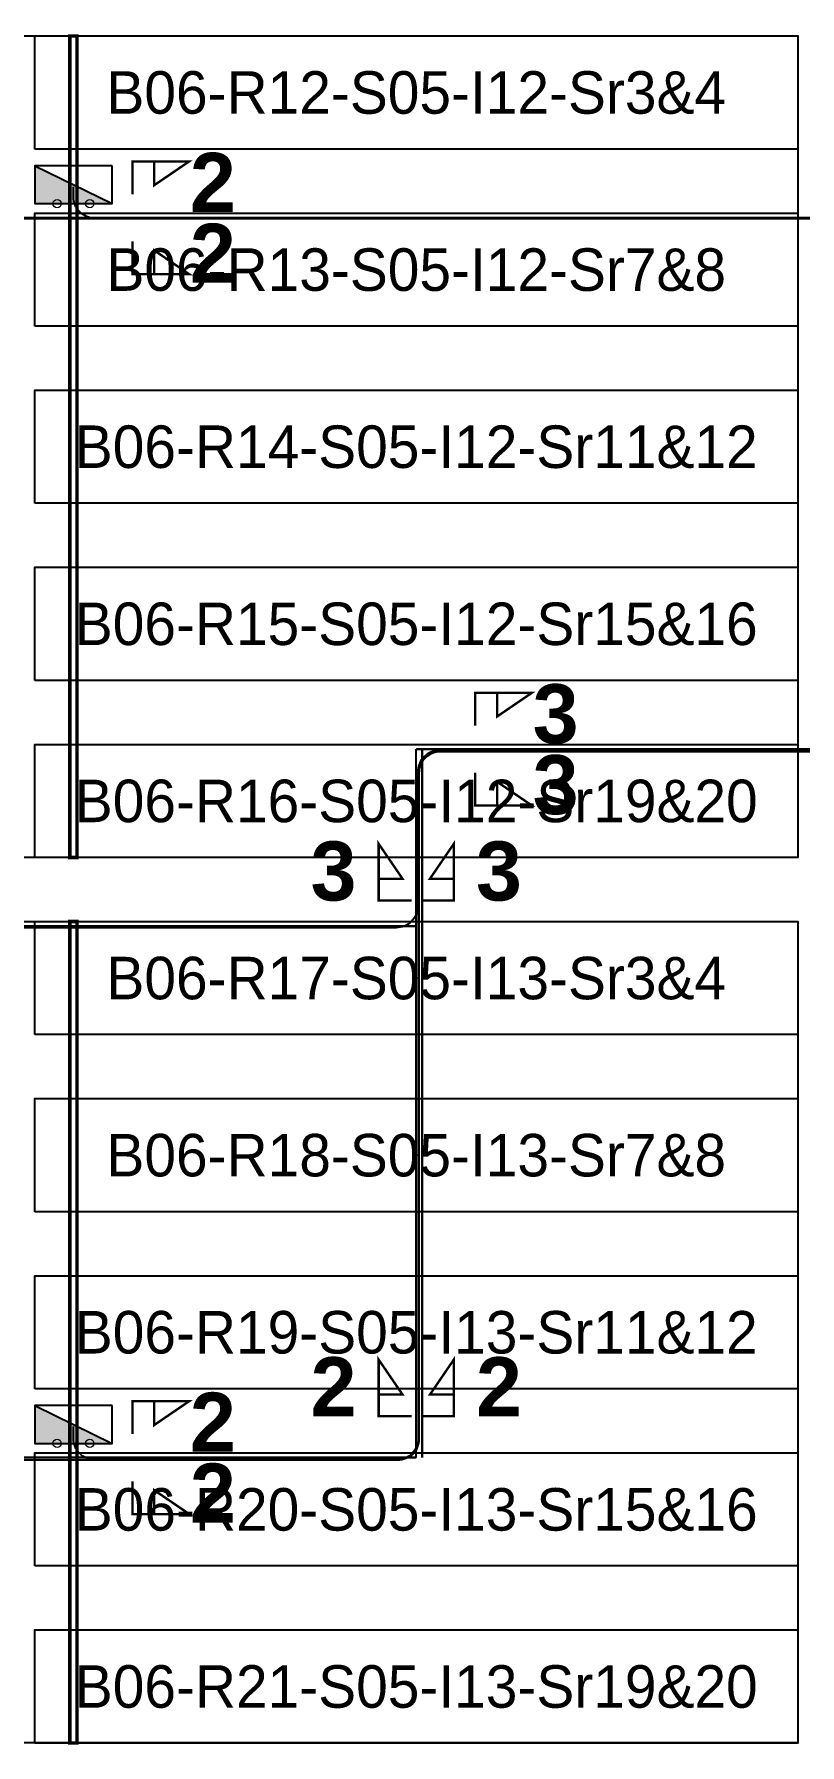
# Model space of a CAD drawing. Header units: metres. Extents: x 532643 to 533032, y 2674497 to 2674929.
# Drawn here: x 532773 to 532805.4, y 2674774.2 to 2674846.7 of the extents above; entities that cross this region are included whole.
import ezdxf
from ezdxf.enums import TextEntityAlignment as Align

# ---------------------------------------------------------------- set-up
doc = ezdxf.new("R2010")
doc.units = ezdxf.units.M
doc.header["$MEASUREMENT"] = 0
for name, color, linetype in [('DC Trench BL-06', 40, 'Continuous'), ('E-Inverter Grouping', 2, 'Continuous'), ('Inverter Block-06', 7, 'Continuous'), ('LT Cable(AG) INV to LT Panel BL-06', 2, 'Continuous'), ('Messenger Wire-BL06 (Master Path)', 30, 'Continuous'), ('Messenger Wire-Bl06 (MW Path)', 191, 'Continuous'), ('MMS Table Block-06', 8, 'Continuous'), ('Section Marking BL-06', 2, 'Continuous')]:
    doc.layers.add(name, color=color, linetype=linetype)
doc.layers.add('PILE', color=1, linetype='Continuous', lineweight=15)
doc.styles.add('BoldTextStyle', font='arialbd.ttf')
doc.styles.get("Standard").update_dxf_attribs({"font": 'Adani Regular.ttf'})

# ---------------------------------------------------------------- blocks, each defined once
blk = doc.blocks.new('MMS Table (32.292 x 4.788)')
at = {"color": 0}
blk.add_lwpolyline([(0, -0.002), (0, 4.786), (32.292, 4.786), (32.292, -0.002)], close=True, dxfattribs=at)
at = {"color": 7}
blk.add_attdef('ID1', text='', height=1.8, dxfattribs=at).set_placement((16.146, 2.392), align=Align.MIDDLE_CENTER)
blk = doc.blocks.new('Inverter Block')
h = blk.add_hatch(color=0)
h.dxf.hatch_style = 1
h.paths.add_polyline_path([(-1.456, 2.269), (-1.456, 0.846), (1.456, 0.846)])
at = {"color": 0}
blk.add_lwpolyline([(1.456, 2.269), (-1.456, 2.269), (-1.456, 0.846), (1.456, 0.846)], close=True, dxfattribs=at)
blk.add_lwpolyline([(-1.456, 2.269), (1.456, 0.846)], dxfattribs=at)
at = {"layer": 'PILE'}
for centre in [(-0.613, 0.846), (0.613, 0.846)]:
    blk.add_circle(centre, 0.156, dxfattribs=at)
at = {"color": 7}
blk.add_attdef('ID', (-1.456, 3.006), '', height=1.8, dxfattribs=at)

msp = doc.modelspace()

# ---------------------------------------------------------------- linework, layer by layer
at = {"layer": 'DC Trench BL-06', "color": 40, "const_width": 0.15}
for points in [[(532774.835, 2674846.575), (532774.535, 2674846.575), (532774.535, 2674811.789), (532774.835, 2674811.789)], [(532774.835, 2674809.077), (532774.535, 2674809.077), (532774.535, 2674774.289), (532774.835, 2674774.289)]]:
    msp.add_lwpolyline(points, close=True, dxfattribs=at)
at = {"layer": 'E-Inverter Grouping', "color": 3}
for points in [[(532805.339, 2674811.791), (532740.655, 2674811.791), (532740.655, 2674846.575), (532805.339, 2674846.575)], [(532805.339, 2674774.291), (532740.655, 2674774.291), (532740.655, 2674809.075), (532805.339, 2674809.075)]]:
    msp.add_lwpolyline(points, close=True, dxfattribs=at)
at = {"layer": 'LT Cable(AG) INV to LT Panel BL-06'}
for points in [[(532832.636, 2674796.655), (532828.322, 2674796.655, -0.127804), (532827.884, 2674796.768), (532825.815, 2674797.922, 0.127804), (532825.376, 2674798.036), (532819.548, 2674798.036, -0.414214), (532818.648, 2674798.936), (532818.648, 2674810.341, 0.039958), (532818.636, 2674810.484), (532818.565, 2674810.926, -0.039958), (532818.554, 2674811.069), (532818.554, 2674837.938, 0.414214), (532817.654, 2674838.838), (532710.802, 2674838.838, -0.414214), (532709.902, 2674839.738), (532709.902, 2674840.19)], [(532830.479, 2674796.68), (532828.322, 2674796.68, -0.127804), (532827.884, 2674796.793), (532825.815, 2674797.947, 0.127804), (532825.376, 2674798.061), (532819.573, 2674798.061, -0.414214), (532818.673, 2674798.961), (532818.673, 2674810.343, 0.039958), (532818.661, 2674810.486), (532818.59, 2674810.928, -0.039958), (532818.579, 2674811.071), (532818.579, 2674837.963, 0.414214), (532817.679, 2674838.863), (532775.586, 2674838.863, -0.414214), (532774.686, 2674839.763), (532774.686, 2674840.19)], [(532832.636, 2674796.63), (532828.322, 2674796.63, -0.127804), (532827.884, 2674796.743), (532825.815, 2674797.897, 0.127804), (532825.376, 2674798.011), (532819.523, 2674798.011, -0.414214), (532818.623, 2674798.911), (532818.623, 2674810.339, 0.039958), (532818.611, 2674810.482), (532818.54, 2674810.924, -0.039958), (532818.529, 2674811.067), (532818.529, 2674815.413, 0.414214), (532817.629, 2674816.313), (532790.156, 2674816.313, 0.414214), (532789.256, 2674815.413), (532789.256, 2674809.713, -0.414214), (532788.356, 2674808.813), (532710.802, 2674808.813, -0.414214), (532709.902, 2674809.713), (532709.902, 2674810.19)], [(532832.636, 2674796.58), (532828.322, 2674796.58, -0.127804), (532827.884, 2674796.693), (532825.815, 2674797.847, 0.127804), (532825.376, 2674797.961), (532819.473, 2674797.961, -0.414214), (532818.573, 2674798.861), (532818.573, 2674810.335, 0.039958), (532818.561, 2674810.478), (532818.49, 2674810.92, -0.039958), (532818.479, 2674811.063), (532818.479, 2674815.363, 0.414214), (532817.579, 2674816.263), (532790.206, 2674816.263, 0.414214), (532789.306, 2674815.363), (532789.306, 2674787.163, -0.414214), (532788.406, 2674786.263), (532710.802, 2674786.263, -0.414214), (532709.902, 2674787.163), (532709.902, 2674787.69)], [(532832.636, 2674796.605), (532828.322, 2674796.605, -0.127804), (532827.884, 2674796.718), (532825.815, 2674797.872, 0.127804), (532825.376, 2674797.986), (532819.498, 2674797.986, -0.414214), (532818.598, 2674798.886), (532818.598, 2674810.337, 0.039958), (532818.586, 2674810.48), (532818.515, 2674810.922, -0.039958), (532818.504, 2674811.065), (532818.504, 2674815.388, 0.414214), (532817.604, 2674816.288), (532790.181, 2674816.288, 0.414214), (532789.281, 2674815.388), (532789.281, 2674787.188, -0.414214), (532788.381, 2674786.288), (532775.586, 2674786.288, -0.414214), (532774.686, 2674787.188), (532774.686, 2674787.69)]]:
    msp.add_lwpolyline(points, format="xyb", dxfattribs=at)
at = {"layer": 'Messenger Wire-BL06 (Master Path)'}
for points in [[(532708.263, 2674838.875), (532818.591, 2674838.875)], [(532789.193, 2674816.375), (532818.591, 2674816.375)], [(532789.193, 2674786.375), (532789.193, 2674816.375)], [(532708.263, 2674808.875), (532789.193, 2674808.875)], [(532708.263, 2674786.375), (532789.193, 2674786.375)]]:
    msp.add_lwpolyline(points, dxfattribs=at)
at = {"layer": 'Messenger Wire-Bl06 (MW Path)', "const_width": 0.1}
for points in [[(532708.263, 2674838.875), (532818.591, 2674838.875)], [(532789.193, 2674816.375), (532818.591, 2674816.375)], [(532789.443, 2674786.375), (532789.443, 2674816.375)], [(532708.263, 2674808.875), (532789.193, 2674808.875)], [(532708.263, 2674786.375), (532789.193, 2674786.375)]]:
    msp.add_lwpolyline(points, dxfattribs=at)
at = {"layer": 'Section Marking BL-06', "color": 94, "lineweight": 35, "true_color": 0x00a500, "const_width": 0.1}
for points in [[(532777.186, 2674839.875), (532777.186, 2674841.265), (532779.586, 2674841.265), (532778.106, 2674840.255), (532778.106, 2674841.265)], [(532777.186, 2674837.875), (532777.186, 2674836.485), (532779.586, 2674836.485), (532778.106, 2674837.495), (532778.106, 2674836.485)], [(532791.693, 2674817.375), (532791.693, 2674818.765), (532794.093, 2674818.765), (532792.613, 2674817.755), (532792.613, 2674818.765)], [(532791.693, 2674815.375), (532791.693, 2674813.985), (532794.093, 2674813.985), (532792.613, 2674814.995), (532792.613, 2674813.985)], [(532788.993, 2674809.968), (532787.603, 2674809.968), (532787.603, 2674812.368), (532788.613, 2674810.888), (532787.603, 2674810.888)], [(532789.393, 2674809.968), (532790.783, 2674809.968), (532790.783, 2674812.368), (532789.773, 2674810.888), (532790.783, 2674810.888)], [(532788.993, 2674788.125), (532787.603, 2674788.125), (532787.603, 2674790.525), (532788.613, 2674789.045), (532787.603, 2674789.045)], [(532789.393, 2674788.125), (532790.783, 2674788.125), (532790.783, 2674790.525), (532789.773, 2674789.045), (532790.783, 2674789.045)], [(532777.186, 2674787.375), (532777.186, 2674788.765), (532779.586, 2674788.765), (532778.106, 2674787.755), (532778.106, 2674788.765)], [(532777.186, 2674785.375), (532777.186, 2674783.985), (532779.586, 2674783.985), (532778.106, 2674784.995), (532778.106, 2674783.985)]]:
    msp.add_lwpolyline(points, dxfattribs=at)

# ---------------------------------------------------------------- block references
at = {"layer": 'Inverter Block-06'}
ref = msp.add_blockref('Inverter Block', (532774.686, 2674838.525), dxfattribs=dict(at, xscale=1.124999999976148, yscale=1.124999999976148, zscale=1.124999999976148))
ref.add_attrib('ID', 'B06-I12-ASB08', (532746.48, 2674839.387), dxfattribs={"layer": '0', "color": 7, "height": 2.025})
ref = msp.add_blockref('Inverter Block', (532774.686, 2674786.025), dxfattribs=dict(at, xscale=1.124999999976148, yscale=1.124999999976148, zscale=1.124999999976148))
ref.add_attrib('ID', 'B06-I13-ASB07', (532746.48, 2674786.887), dxfattribs={"layer": '0', "color": 7, "height": 2.025})
at = {"layer": 'MMS Table Block-06'}
for p, values in [((532773.047, 2674841.791), {'ID1': 'B06-R12-S05-I12-Sr3&4'}), ((532773.047, 2674834.291), {'ID1': 'B06-R13-S05-I12-Sr7&8'}), ((532773.047, 2674826.791), {'ID1': 'B06-R14-S05-I12-Sr11&12'}), ((532773.047, 2674819.291), {'ID1': 'B06-R15-S05-I12-Sr15&16'}), ((532773.047, 2674811.791), {'ID1': 'B06-R16-S05-I12-Sr19&20'}), ((532773.047, 2674804.291), {'ID1': 'B06-R17-S05-I13-Sr3&4'}), ((532773.047, 2674796.791), {'ID1': 'B06-R18-S05-I13-Sr7&8'}), ((532773.047, 2674789.291), {'ID1': 'B06-R19-S05-I13-Sr11&12'}), ((532773.047, 2674781.791), {'ID1': 'B06-R20-S05-I13-Sr15&16'}), ((532773.047, 2674774.291), {'ID1': 'B06-R21-S05-I13-Sr19&20'})]:
    msp.add_blockref('MMS Table (32.292 x 4.788)', p, dxfattribs=at).add_auto_attribs(values)

# ---------------------------------------------------------------- texts
at = {"layer": 'Section Marking BL-06', "color": 94, "true_color": 0x00a500, "style": 'BoldTextStyle'}
for s, p in [('2', (532780.586, 2674840.375)), ('2', (532780.586, 2674837.375)), ('3', (532795.093, 2674817.875)), ('3', (532795.093, 2674814.875)), ('3', (532785.693, 2674811.218)), ('3', (532792.693, 2674811.218)), ('2', (532785.693, 2674789.375)), ('2', (532792.693, 2674789.375)), ('2', (532780.586, 2674787.875)), ('2', (532780.586, 2674784.875))]:
    msp.add_text(s, height=2.5, dxfattribs=at).set_placement(p, align=Align.MIDDLE_CENTER)

doc.saveas('drawing.dxf')
